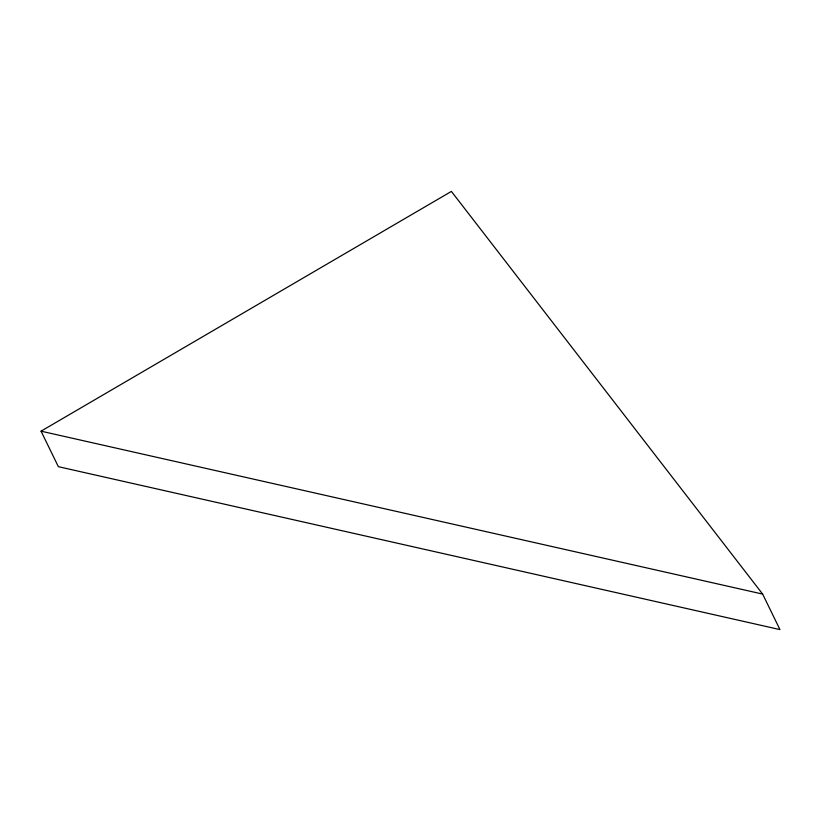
<?xml version="1.0" encoding="UTF-8"?>
<svg xmlns="http://www.w3.org/2000/svg" width="821" height="821" viewBox="0 0 821 821"><rect width="100%" height="100%" fill="white"/><g stroke="black" fill="none" stroke-linecap="round" stroke-linejoin="round"><path stroke-width="1.23" d="M41.05 431.169L451.396 191.406L762.647 594.086L779.95 629.594L58.353 466.677L41.05 431.169L762.647 594.086"/></g></svg>
